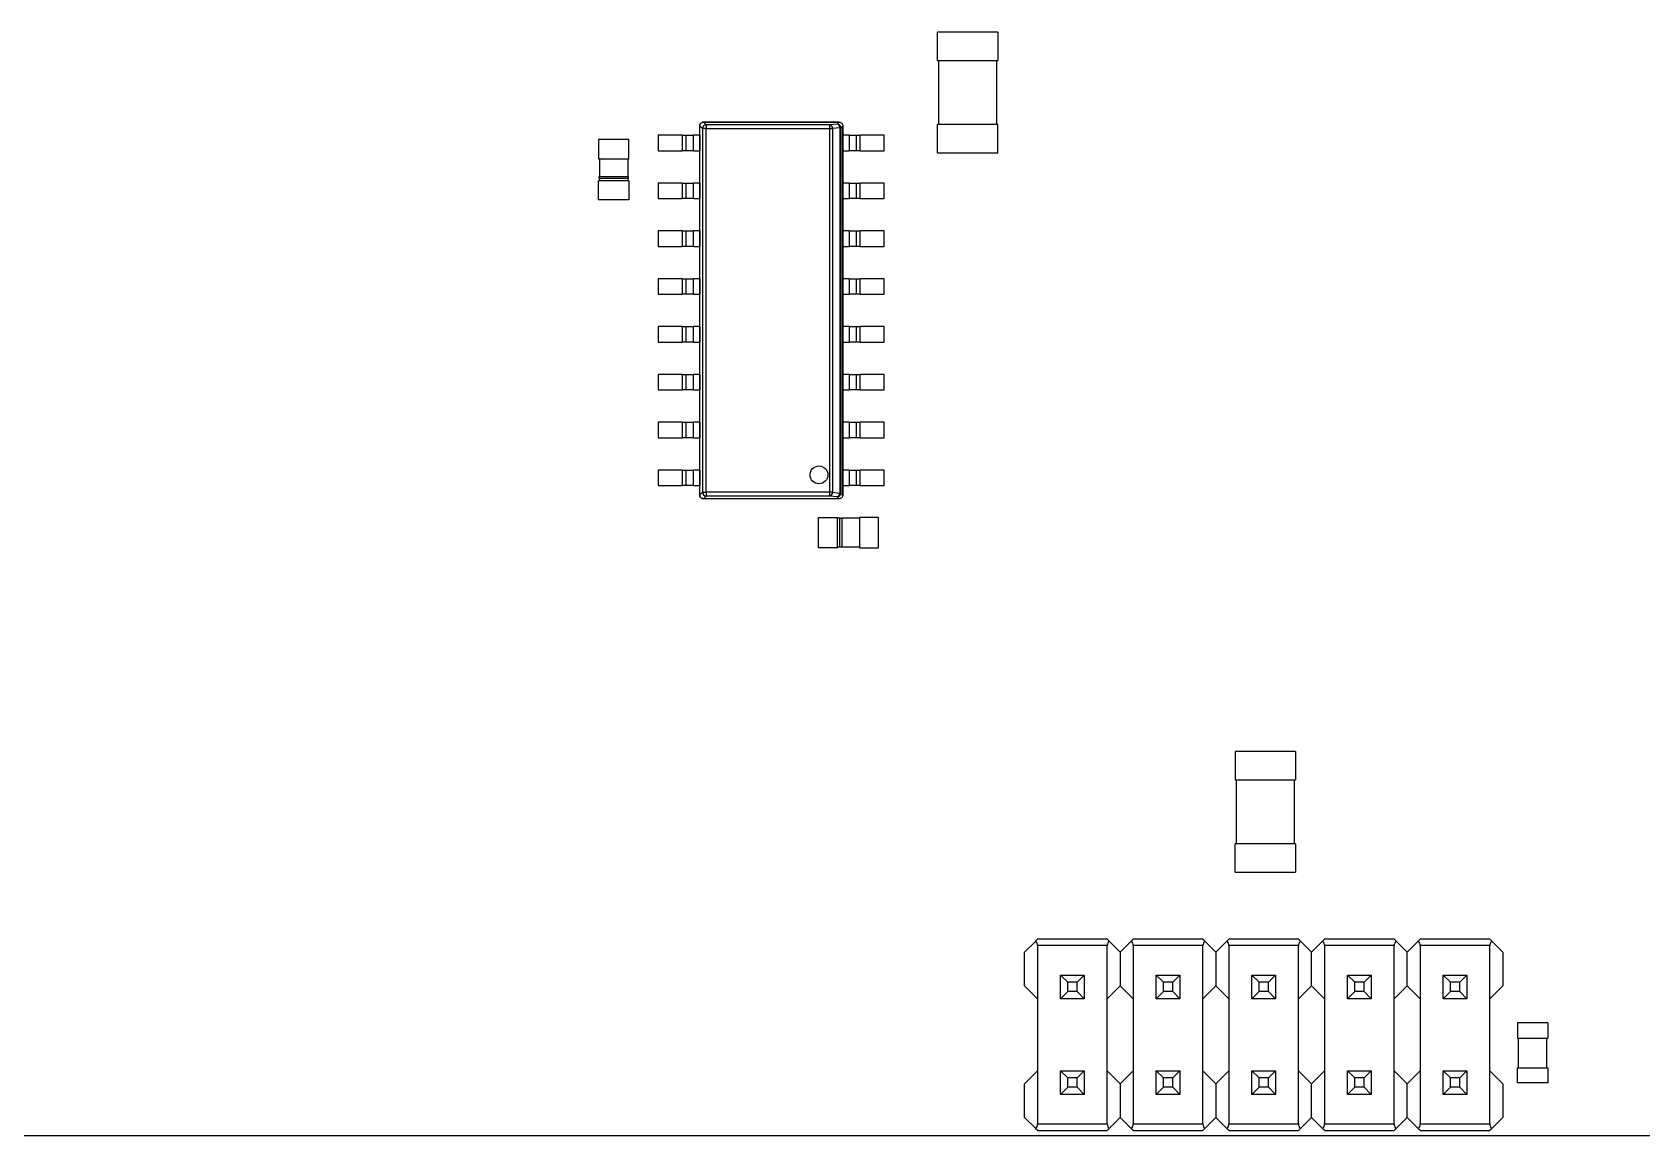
# Model space of a CAD drawing. Header units: millimetres. Extents: x -3 to 395, y 18 to 269.
# Drawn here: x 39.4 to 82.15, y 122.72 to 152.02 of the extents above; entities that cross this region are included whole.
import ezdxf

# ---------------------------------------------------------------- set-up
doc = ezdxf.new("R2010")
doc.units = ezdxf.units.MM

msp = doc.modelspace()

# ---------------------------------------------------------------- linework, layer by layer
at = {"color": 7, "linetype": 'Continuous', "lineweight": 25}
for p, q in [((65.045, 152.023), (63.445, 152.023)), ((63.445, 151.272), (63.445, 152.023)), ((65.045, 152.023), (65.045, 151.272)), ((63.445, 151.272), (65.045, 151.272)), ((63.47, 151.272), (63.47, 149.573)), ((65.02, 149.573), (65.02, 151.272)), ((57.229, 149.635), (57.202, 149.631)), ((57.228, 149.635), (57.228, 149.634)), ((60.828, 149.635), (57.228, 149.635)), ((57.299, 149.563), (57.228, 149.634)), ((57.228, 149.634), (60.828, 149.634)), ((60.828, 149.634), (60.776, 149.583)), ((60.828, 149.634), (60.828, 149.635)), ((54.439, 149.17), (54.439, 148.662)), ((55.251, 149.17), (54.439, 149.17)), ((55.251, 148.662), (55.251, 149.17)), ((56.028, 149.285), (56.028, 148.875)), ((56.663, 149.285), (56.028, 149.285)), ((56.663, 149.285), (56.663, 148.875)), ((56.663, 149.285), (56.763, 149.285)), ((56.763, 149.285), (56.763, 148.875)), ((56.763, 149.285), (56.963, 149.285)), ((56.963, 148.875), (56.963, 149.285)), ((57.128, 149.285), (56.963, 149.285)), ((57.129, 149.535), (57.128, 149.535)), ((57.128, 149.285), (57.128, 149.535)), ((57.128, 149.285), (57.128, 148.875)), ((57.129, 149.535), (57.2, 149.463)), ((57.129, 139.735), (57.129, 149.535)), ((57.2, 149.463), (57.2, 139.806)), ((57.299, 149.463), (57.2, 149.463)), ((57.299, 149.563), (57.299, 149.463)), ((60.587, 149.563), (57.299, 149.563)), ((57.299, 139.806), (57.299, 149.463)), ((57.299, 149.463), (60.587, 149.463)), ((60.776, 149.583), (60.587, 149.563)), ((60.587, 149.463), (60.587, 149.563)), ((60.587, 149.463), (60.657, 149.463)), ((60.587, 139.806), (60.587, 149.463)), ((60.847, 149.483), (60.657, 149.463)), ((60.657, 149.463), (60.657, 139.806)), ((60.847, 149.483), (60.847, 139.786)), ((60.876, 149.483), (60.847, 149.483)), ((60.927, 149.535), (60.876, 149.483)), ((60.876, 149.483), (60.876, 139.786)), ((60.927, 149.535), (60.927, 139.735)), ((60.928, 149.535), (60.927, 149.535)), ((60.928, 149.285), (60.928, 149.535)), ((60.928, 148.875), (60.928, 149.285)), ((61.093, 149.285), (60.928, 149.285)), ((61.093, 149.285), (61.093, 148.875)), ((61.093, 149.285), (61.293, 149.285)), ((61.293, 148.875), (61.293, 149.285)), ((61.293, 149.285), (61.393, 149.285)), ((61.393, 148.875), (61.393, 149.285)), ((62.028, 149.285), (61.393, 149.285)), ((62.028, 148.875), (62.028, 149.285)), ((65.045, 149.573), (63.445, 149.573)), ((63.445, 148.823), (63.445, 149.573)), ((65.045, 148.823), (65.045, 149.573)), ((56.028, 148.875), (56.663, 148.875)), ((56.763, 148.875), (56.663, 148.875)), ((56.963, 148.875), (56.763, 148.875)), ((56.963, 148.875), (57.128, 148.875)), ((57.128, 148.015), (57.128, 148.875)), ((60.928, 148.875), (61.093, 148.875)), ((60.928, 148.015), (60.928, 148.875)), ((61.293, 148.875), (61.093, 148.875)), ((61.393, 148.875), (61.293, 148.875)), ((61.393, 148.875), (62.028, 148.875)), ((63.445, 148.823), (65.045, 148.823)), ((54.439, 148.662), (55.251, 148.662)), ((54.464, 148.662), (54.464, 148.195)), ((55.226, 148.195), (55.226, 148.662)), ((55.251, 148.078), (54.439, 148.078)), ((54.439, 147.57), (54.439, 148.078)), ((54.461, 148.136), (54.461, 148.195)), ((54.461, 148.195), (55.229, 148.195)), ((55.229, 148.136), (54.461, 148.136)), ((54.464, 148.136), (54.464, 148.078)), ((55.226, 148.078), (55.226, 148.136)), ((55.229, 148.195), (55.229, 148.136)), ((55.251, 148.078), (55.251, 147.57)), ((56.028, 148.015), (56.028, 147.605)), ((56.663, 148.015), (56.028, 148.015)), ((56.663, 148.015), (56.663, 147.605)), ((56.663, 148.015), (56.763, 148.015)), ((56.763, 148.015), (56.763, 147.605)), ((56.763, 148.015), (56.963, 148.015)), ((56.963, 147.605), (56.963, 148.015)), ((57.128, 148.015), (56.963, 148.015)), ((57.128, 148.015), (57.128, 147.605)), ((61.093, 148.015), (60.928, 148.015)), ((60.928, 147.605), (60.928, 148.015)), ((61.093, 148.015), (61.093, 147.605)), ((61.093, 148.015), (61.293, 148.015)), ((61.293, 147.605), (61.293, 148.015)), ((61.293, 148.015), (61.393, 148.015)), ((61.393, 147.605), (61.393, 148.015)), ((62.028, 148.015), (61.393, 148.015)), ((62.028, 147.605), (62.028, 148.015)), ((55.251, 147.57), (54.439, 147.57)), ((56.028, 147.605), (56.663, 147.605)), ((56.763, 147.605), (56.663, 147.605)), ((56.963, 147.605), (56.763, 147.605)), ((56.963, 147.605), (57.128, 147.605)), ((57.128, 146.745), (57.128, 147.605)), ((60.928, 147.605), (61.093, 147.605)), ((60.928, 146.745), (60.928, 147.605)), ((61.293, 147.605), (61.093, 147.605)), ((61.393, 147.605), (61.293, 147.605)), ((61.393, 147.605), (62.028, 147.605)), ((56.028, 146.745), (56.028, 146.335)), ((56.663, 146.745), (56.028, 146.745)), ((56.663, 146.745), (56.663, 146.335)), ((56.663, 146.745), (56.763, 146.745)), ((56.763, 146.745), (56.763, 146.335)), ((56.763, 146.745), (56.963, 146.745)), ((56.963, 146.335), (56.963, 146.745)), ((57.128, 146.745), (56.963, 146.745)), ((57.128, 146.745), (57.128, 146.335)), ((60.928, 146.335), (60.928, 146.745)), ((61.093, 146.745), (60.928, 146.745)), ((61.093, 146.745), (61.093, 146.335)), ((61.093, 146.745), (61.293, 146.745)), ((61.293, 146.335), (61.293, 146.745)), ((61.293, 146.745), (61.393, 146.745)), ((61.393, 146.335), (61.393, 146.745)), ((62.028, 146.745), (61.393, 146.745)), ((62.028, 146.335), (62.028, 146.745)), ((56.028, 146.335), (56.663, 146.335)), ((56.763, 146.335), (56.663, 146.335)), ((56.963, 146.335), (56.763, 146.335)), ((56.963, 146.335), (57.128, 146.335)), ((57.128, 145.475), (57.128, 146.335)), ((60.928, 146.335), (61.093, 146.335)), ((60.928, 145.475), (60.928, 146.335)), ((61.293, 146.335), (61.093, 146.335)), ((61.393, 146.335), (61.293, 146.335)), ((61.393, 146.335), (62.028, 146.335)), ((56.028, 145.475), (56.028, 145.065)), ((56.663, 145.475), (56.028, 145.475)), ((56.663, 145.475), (56.663, 145.065)), ((56.663, 145.475), (56.763, 145.475)), ((56.763, 145.475), (56.763, 145.065)), ((56.763, 145.475), (56.963, 145.475)), ((56.963, 145.065), (56.963, 145.475)), ((57.128, 145.475), (56.963, 145.475)), ((57.128, 145.475), (57.128, 145.065)), ((61.093, 145.475), (60.928, 145.475)), ((60.928, 145.065), (60.928, 145.475)), ((61.093, 145.475), (61.093, 145.065)), ((61.093, 145.475), (61.293, 145.475)), ((61.293, 145.065), (61.293, 145.475)), ((61.293, 145.475), (61.393, 145.475)), ((61.393, 145.065), (61.393, 145.475)), ((62.028, 145.475), (61.393, 145.475)), ((62.028, 145.065), (62.028, 145.475)), ((56.028, 145.065), (56.663, 145.065)), ((56.763, 145.065), (56.663, 145.065)), ((56.963, 145.065), (56.763, 145.065)), ((56.963, 145.065), (57.128, 145.065)), ((57.128, 144.205), (57.128, 145.065)), ((60.928, 145.065), (61.093, 145.065)), ((60.928, 144.205), (60.928, 145.065)), ((61.293, 145.065), (61.093, 145.065)), ((61.393, 145.065), (61.293, 145.065)), ((61.393, 145.065), (62.028, 145.065)), ((56.028, 144.205), (56.028, 143.795)), ((56.663, 144.205), (56.028, 144.205)), ((56.663, 144.205), (56.663, 143.795)), ((56.663, 144.205), (56.763, 144.205)), ((56.763, 144.205), (56.763, 143.795)), ((56.763, 144.205), (56.963, 144.205)), ((56.963, 143.795), (56.963, 144.205)), ((57.128, 144.205), (56.963, 144.205)), ((57.128, 144.205), (57.128, 143.795)), ((61.093, 144.205), (60.928, 144.205)), ((60.928, 143.795), (60.928, 144.205)), ((61.093, 144.205), (61.093, 143.795)), ((61.093, 144.205), (61.293, 144.205)), ((61.293, 143.795), (61.293, 144.205)), ((61.293, 144.205), (61.393, 144.205)), ((61.393, 143.795), (61.393, 144.205)), ((62.028, 144.205), (61.393, 144.205)), ((62.028, 143.795), (62.028, 144.205)), ((56.028, 143.795), (56.663, 143.795)), ((56.763, 143.795), (56.663, 143.795)), ((56.963, 143.795), (56.763, 143.795)), ((56.963, 143.795), (57.128, 143.795)), ((57.128, 142.935), (57.128, 143.795)), ((60.928, 143.795), (61.093, 143.795)), ((60.928, 142.935), (60.928, 143.795)), ((61.293, 143.795), (61.093, 143.795)), ((61.393, 143.795), (61.293, 143.795)), ((61.393, 143.795), (62.028, 143.795)), ((56.028, 142.935), (56.028, 142.525)), ((56.663, 142.935), (56.028, 142.935)), ((56.663, 142.935), (56.663, 142.525)), ((56.663, 142.935), (56.763, 142.935)), ((56.763, 142.935), (56.763, 142.525)), ((56.763, 142.935), (56.963, 142.935)), ((56.963, 142.525), (56.963, 142.935)), ((57.128, 142.935), (56.963, 142.935)), ((57.128, 142.935), (57.128, 142.525)), ((61.093, 142.935), (60.928, 142.935)), ((60.928, 142.525), (60.928, 142.935)), ((61.093, 142.935), (61.093, 142.525)), ((61.093, 142.935), (61.293, 142.935)), ((61.293, 142.525), (61.293, 142.935)), ((61.293, 142.935), (61.393, 142.935)), ((61.393, 142.525), (61.393, 142.935)), ((62.028, 142.935), (61.393, 142.935)), ((62.028, 142.525), (62.028, 142.935)), ((56.028, 142.525), (56.663, 142.525)), ((56.763, 142.525), (56.663, 142.525)), ((56.963, 142.525), (56.763, 142.525)), ((56.963, 142.525), (57.128, 142.525)), ((57.128, 141.665), (57.128, 142.525)), ((60.928, 142.525), (61.093, 142.525)), ((60.928, 141.665), (60.928, 142.525)), ((61.293, 142.525), (61.093, 142.525)), ((61.393, 142.525), (61.293, 142.525)), ((61.393, 142.525), (62.028, 142.525)), ((56.028, 141.665), (56.028, 141.255)), ((56.663, 141.665), (56.028, 141.665)), ((56.663, 141.665), (56.663, 141.255)), ((56.663, 141.665), (56.763, 141.665)), ((56.763, 141.665), (56.763, 141.255)), ((56.763, 141.665), (56.963, 141.665)), ((56.963, 141.255), (56.963, 141.665)), ((57.128, 141.665), (56.963, 141.665)), ((57.128, 141.665), (57.128, 141.255)), ((61.093, 141.665), (60.928, 141.665)), ((60.928, 141.255), (60.928, 141.665)), ((61.093, 141.665), (61.093, 141.255)), ((61.093, 141.665), (61.293, 141.665)), ((61.293, 141.255), (61.293, 141.665)), ((61.293, 141.665), (61.393, 141.665)), ((61.393, 141.255), (61.393, 141.665)), ((62.028, 141.665), (61.393, 141.665)), ((62.028, 141.255), (62.028, 141.665)), ((56.028, 141.255), (56.663, 141.255)), ((56.763, 141.255), (56.663, 141.255)), ((56.963, 141.255), (56.763, 141.255)), ((56.963, 141.255), (57.128, 141.255)), ((57.128, 140.395), (57.128, 141.255)), ((60.928, 141.255), (61.093, 141.255)), ((60.928, 140.395), (60.928, 141.255)), ((61.293, 141.255), (61.093, 141.255)), ((61.393, 141.255), (61.293, 141.255)), ((61.393, 141.255), (62.028, 141.255)), ((56.028, 140.395), (56.028, 139.985)), ((56.663, 140.395), (56.028, 140.395)), ((56.663, 140.395), (56.663, 139.985)), ((56.663, 140.395), (56.763, 140.395)), ((56.763, 140.395), (56.763, 139.985)), ((56.763, 140.395), (56.963, 140.395)), ((56.963, 139.985), (56.963, 140.395)), ((57.128, 140.395), (56.963, 140.395)), ((57.128, 140.395), (57.128, 139.985)), ((60.928, 139.985), (60.928, 140.395)), ((61.093, 140.395), (60.928, 140.395)), ((61.093, 140.395), (61.093, 139.985)), ((61.093, 140.395), (61.293, 140.395)), ((61.293, 139.985), (61.293, 140.395)), ((61.293, 140.395), (61.393, 140.395)), ((61.393, 139.985), (61.393, 140.395)), ((62.028, 140.395), (61.393, 140.395)), ((62.028, 139.985), (62.028, 140.395)), ((56.028, 139.985), (56.663, 139.985)), ((56.763, 139.985), (56.663, 139.985)), ((56.963, 139.985), (56.763, 139.985)), ((56.963, 139.985), (57.128, 139.985)), ((57.128, 139.735), (57.128, 139.985)), ((57.2, 139.806), (57.129, 139.735)), ((57.2, 139.806), (57.299, 139.806)), ((57.299, 139.806), (57.299, 139.707)), ((60.587, 139.806), (57.299, 139.806)), ((60.587, 139.707), (60.587, 139.806)), ((60.657, 139.806), (60.587, 139.806)), ((60.657, 139.806), (60.847, 139.786)), ((60.847, 139.786), (60.876, 139.786)), ((60.876, 139.786), (60.927, 139.735)), ((60.928, 139.985), (61.093, 139.985)), ((60.928, 139.735), (60.928, 139.985)), ((61.293, 139.985), (61.093, 139.985)), ((61.393, 139.985), (61.293, 139.985)), ((61.393, 139.985), (62.028, 139.985)), ((57.128, 139.735), (57.129, 139.735)), ((57.202, 139.638), (57.229, 139.635)), ((57.299, 139.707), (57.228, 139.635)), ((60.828, 139.635), (57.228, 139.635)), ((57.228, 139.635), (57.228, 139.635)), ((60.828, 139.635), (57.228, 139.635)), ((60.587, 139.707), (57.299, 139.707)), ((60.776, 139.687), (60.587, 139.707)), ((60.828, 139.635), (60.776, 139.687)), ((60.828, 139.635), (60.828, 139.635)), ((60.924, 139.708), (60.928, 139.736)), ((60.927, 139.735), (60.928, 139.735)), ((60.28, 138.329), (60.28, 139.141)), ((60.28, 139.141), (60.788, 139.141)), ((60.788, 138.329), (60.788, 139.141)), ((60.846, 139.116), (60.788, 139.116)), ((60.846, 139.119), (60.905, 139.119)), ((60.846, 138.351), (60.846, 139.119)), ((60.905, 139.119), (60.905, 138.351)), ((61.372, 139.116), (60.905, 139.116)), ((61.88, 139.141), (61.372, 139.141)), ((61.372, 139.141), (61.372, 138.329)), ((61.88, 138.329), (61.88, 139.141)), ((60.788, 138.329), (60.28, 138.329)), ((60.788, 138.354), (60.846, 138.354)), ((60.905, 138.351), (60.846, 138.351)), ((60.905, 138.354), (61.372, 138.354)), ((61.372, 138.329), (61.88, 138.329)), ((71.345, 132.923), (71.345, 132.173)), ((72.945, 132.923), (71.345, 132.923)), ((72.945, 132.923), (72.945, 132.173)), ((71.345, 132.173), (72.945, 132.173)), ((71.37, 132.173), (71.37, 130.473)), ((72.92, 130.473), (72.92, 132.173)), ((72.945, 130.473), (71.345, 130.473)), ((71.345, 129.723), (71.345, 130.473)), ((72.945, 130.473), (72.945, 129.723)), ((71.345, 129.723), (72.945, 129.723)), ((65.755, 127.597), (66.05, 127.892)), ((67.95, 127.943), (66.101, 127.943)), ((68, 127.892), (68.295, 127.597)), ((68.295, 127.597), (68.59, 127.892)), ((70.49, 127.943), (68.641, 127.943)), ((70.54, 127.892), (70.835, 127.597)), ((70.835, 127.597), (71.13, 127.892)), ((73.03, 127.943), (71.181, 127.943)), ((73.08, 127.892), (73.03, 127.943)), ((73.08, 127.892), (73.375, 127.597)), ((73.375, 127.597), (73.67, 127.892)), ((75.57, 127.943), (73.721, 127.943)), ((75.62, 127.892), (75.915, 127.597)), ((75.915, 127.597), (76.21, 127.892)), ((78.11, 127.943), (76.261, 127.943)), ((78.16, 127.892), (78.455, 127.597)), ((65.755, 126.703), (65.755, 127.597)), ((66.101, 127.77), (66.101, 126.358)), ((67.95, 127.77), (66.101, 127.77)), ((67.95, 126.358), (67.95, 127.77)), ((68.295, 127.597), (68.295, 126.703)), ((68.641, 127.77), (68.641, 126.358)), ((70.49, 127.77), (68.641, 127.77)), ((70.49, 126.358), (70.49, 127.77)), ((70.835, 127.597), (70.835, 126.703)), ((71.181, 127.77), (71.181, 126.358)), ((73.03, 127.77), (71.181, 127.77)), ((73.03, 126.358), (73.03, 127.77)), ((73.375, 126.703), (73.375, 127.597)), ((73.721, 127.77), (73.721, 126.358)), ((75.57, 127.77), (73.721, 127.77)), ((75.57, 126.358), (75.57, 127.77)), ((75.915, 126.703), (75.915, 127.597)), ((76.261, 127.77), (76.261, 126.358)), ((78.11, 127.77), (76.261, 127.77)), ((78.11, 126.358), (78.11, 127.77)), ((78.455, 127.597), (78.455, 126.703)), ((66.71, 126.988), (67.34, 126.988)), ((66.901, 126.798), (66.71, 126.988)), ((66.71, 126.358), (66.71, 126.988)), ((67.34, 126.988), (67.151, 126.798)), ((67.34, 126.988), (67.34, 126.358)), ((67.34, 126.988), (67.34, 126.988)), ((69.25, 126.988), (69.88, 126.988)), ((69.441, 126.798), (69.25, 126.988)), ((69.25, 126.358), (69.25, 126.988)), ((69.88, 126.988), (69.691, 126.798)), ((69.88, 126.988), (69.88, 126.358)), ((69.88, 126.988), (69.88, 126.988)), ((71.79, 126.988), (72.42, 126.988)), ((71.981, 126.798), (71.79, 126.988)), ((71.79, 126.358), (71.79, 126.988)), ((72.42, 126.988), (72.231, 126.798)), ((72.42, 126.988), (72.42, 126.358)), ((72.42, 126.988), (72.42, 126.988)), ((74.33, 126.988), (74.96, 126.988)), ((74.521, 126.798), (74.33, 126.988)), ((74.33, 126.358), (74.33, 126.988)), ((74.96, 126.988), (74.771, 126.798)), ((74.96, 126.988), (74.96, 126.358)), ((74.96, 126.988), (74.96, 126.988)), ((76.87, 126.988), (77.5, 126.988)), ((77.061, 126.798), (76.87, 126.988)), ((76.87, 126.358), (76.87, 126.988)), ((77.5, 126.988), (77.311, 126.798)), ((77.5, 126.988), (77.5, 126.358)), ((77.5, 126.988), (77.5, 126.988)), ((65.755, 126.703), (66.101, 126.358)), ((66.901, 126.548), (66.71, 126.358)), ((66.901, 126.548), (66.901, 126.798)), ((67.151, 126.798), (66.901, 126.798)), ((67.151, 126.548), (66.901, 126.548)), ((67.151, 126.548), (67.151, 126.798)), ((67.34, 126.358), (67.151, 126.548)), ((68.295, 126.703), (67.95, 126.358)), ((68.295, 126.703), (68.641, 126.358)), ((69.441, 126.548), (69.25, 126.358)), ((69.441, 126.548), (69.441, 126.798)), ((69.691, 126.798), (69.441, 126.798)), ((69.691, 126.548), (69.441, 126.548)), ((69.691, 126.548), (69.691, 126.798)), ((69.88, 126.358), (69.691, 126.548)), ((70.835, 126.703), (70.49, 126.358)), ((70.835, 126.703), (71.181, 126.358)), ((71.981, 126.548), (71.79, 126.358)), ((71.981, 126.548), (71.981, 126.798)), ((72.231, 126.798), (71.981, 126.798)), ((72.231, 126.548), (71.981, 126.548)), ((72.231, 126.548), (72.231, 126.798)), ((72.42, 126.358), (72.231, 126.548)), ((73.375, 126.703), (73.03, 126.358)), ((73.375, 126.703), (73.721, 126.358)), ((74.521, 126.548), (74.33, 126.358)), ((74.521, 126.548), (74.521, 126.798)), ((74.771, 126.798), (74.521, 126.798)), ((74.771, 126.548), (74.521, 126.548)), ((74.771, 126.548), (74.771, 126.798)), ((74.96, 126.358), (74.771, 126.548)), ((75.915, 126.703), (75.57, 126.358)), ((75.915, 126.703), (76.261, 126.358)), ((77.061, 126.548), (76.87, 126.358)), ((77.061, 126.548), (77.061, 126.798)), ((77.311, 126.798), (77.061, 126.798)), ((77.311, 126.548), (77.061, 126.548)), ((77.311, 126.548), (77.311, 126.798)), ((77.5, 126.358), (77.311, 126.548)), ((78.455, 126.703), (78.11, 126.358)), ((66.101, 126.358), (66.101, 124.448)), ((67.34, 126.358), (66.71, 126.358)), ((67.34, 126.358), (67.34, 126.358)), ((67.95, 124.448), (67.95, 126.358)), ((68.641, 126.358), (68.641, 124.448)), ((69.88, 126.358), (69.25, 126.358)), ((69.88, 126.358), (69.88, 126.358)), ((70.49, 124.448), (70.49, 126.358)), ((71.181, 126.358), (71.181, 124.448)), ((72.42, 126.358), (71.79, 126.358)), ((72.42, 126.358), (72.42, 126.358)), ((73.03, 124.448), (73.03, 126.358)), ((73.721, 126.358), (73.721, 124.448)), ((74.96, 126.358), (74.33, 126.358)), ((74.96, 126.358), (74.96, 126.358)), ((75.57, 124.448), (75.57, 126.358)), ((76.261, 126.358), (76.261, 124.448)), ((77.5, 126.358), (76.87, 126.358)), ((77.5, 126.358), (77.5, 126.358)), ((78.11, 124.448), (78.11, 126.358)), ((79.652, 125.723), (78.84, 125.723)), ((78.84, 125.723), (78.84, 125.317)), ((79.652, 125.723), (79.652, 125.317)), ((78.84, 125.317), (79.652, 125.317)), ((78.865, 125.317), (78.865, 124.529)), ((79.627, 124.529), (79.627, 125.317)), ((65.755, 124.102), (66.101, 124.448)), ((66.101, 124.448), (66.101, 123.035)), ((66.71, 124.448), (67.34, 124.448)), ((66.901, 124.258), (66.71, 124.448)), ((66.71, 123.818), (66.71, 124.448)), ((67.34, 124.448), (67.151, 124.258)), ((67.34, 124.448), (67.34, 123.818)), ((67.34, 124.448), (67.34, 124.448)), ((67.95, 123.035), (67.95, 124.448)), ((68.295, 124.102), (67.95, 124.448)), ((68.295, 124.102), (68.641, 124.448)), ((68.641, 124.448), (68.641, 123.035)), ((69.25, 124.448), (69.88, 124.448)), ((69.441, 124.258), (69.25, 124.448)), ((69.25, 123.818), (69.25, 124.448)), ((69.88, 124.448), (69.691, 124.258)), ((69.88, 124.448), (69.88, 123.818)), ((69.88, 124.448), (69.88, 124.448)), ((70.49, 123.035), (70.49, 124.448)), ((70.835, 124.102), (70.49, 124.448)), ((70.835, 124.102), (71.181, 124.448)), ((71.181, 124.448), (71.181, 123.035)), ((71.79, 124.448), (72.42, 124.448)), ((71.981, 124.258), (71.79, 124.448)), ((71.79, 123.818), (71.79, 124.448)), ((72.42, 124.448), (72.231, 124.258)), ((72.42, 124.448), (72.42, 123.818)), ((72.42, 124.448), (72.42, 124.448)), ((73.03, 123.035), (73.03, 124.448)), ((73.375, 124.102), (73.03, 124.448)), ((73.375, 124.102), (73.721, 124.448)), ((73.721, 124.448), (73.721, 123.035)), ((74.33, 124.448), (74.96, 124.448)), ((74.521, 124.258), (74.33, 124.448)), ((74.33, 123.818), (74.33, 124.448)), ((74.96, 124.448), (74.771, 124.258)), ((74.96, 124.448), (74.96, 123.818)), ((74.96, 124.448), (74.96, 124.448)), ((75.57, 123.035), (75.57, 124.448)), ((75.915, 124.102), (75.57, 124.448)), ((75.915, 124.102), (76.261, 124.448)), ((76.261, 124.448), (76.261, 123.035)), ((76.87, 124.448), (77.5, 124.448)), ((77.061, 124.258), (76.87, 124.448)), ((76.87, 123.818), (76.87, 124.448)), ((77.5, 124.448), (77.311, 124.258)), ((77.5, 124.448), (77.5, 123.818)), ((77.5, 124.448), (77.5, 124.448)), ((78.11, 123.035), (78.11, 124.448)), ((78.455, 124.102), (78.11, 124.448)), ((78.84, 124.529), (79.652, 124.529)), ((78.84, 124.123), (78.84, 124.529)), ((79.652, 124.529), (79.652, 124.123)), ((65.755, 123.208), (65.755, 124.102)), ((66.901, 124.008), (66.71, 123.818)), ((66.901, 124.008), (66.901, 124.258)), ((67.151, 124.258), (66.901, 124.258)), ((67.151, 124.008), (66.901, 124.008)), ((67.151, 124.008), (67.151, 124.258)), ((67.34, 123.818), (67.151, 124.008)), ((68.295, 124.102), (68.295, 123.208)), ((69.441, 124.008), (69.25, 123.818)), ((69.441, 124.008), (69.441, 124.258)), ((69.691, 124.258), (69.441, 124.258)), ((69.691, 124.008), (69.441, 124.008)), ((69.691, 124.008), (69.691, 124.258)), ((69.88, 123.818), (69.691, 124.008)), ((70.835, 124.102), (70.835, 123.208)), ((71.981, 124.008), (71.79, 123.818)), ((71.981, 124.008), (71.981, 124.258)), ((72.231, 124.258), (71.981, 124.258)), ((72.231, 124.008), (71.981, 124.008)), ((72.231, 124.008), (72.231, 124.258)), ((72.42, 123.818), (72.231, 124.008)), ((73.375, 123.208), (73.375, 124.102)), ((74.521, 124.008), (74.33, 123.818)), ((74.521, 124.008), (74.521, 124.258)), ((74.771, 124.258), (74.521, 124.258)), ((74.771, 124.008), (74.521, 124.008)), ((74.771, 124.008), (74.771, 124.258)), ((74.96, 123.818), (74.771, 124.008)), ((75.915, 123.208), (75.915, 124.102)), ((77.061, 124.008), (76.87, 123.818)), ((77.061, 124.008), (77.061, 124.258)), ((77.311, 124.258), (77.061, 124.258)), ((77.311, 124.008), (77.061, 124.008)), ((77.311, 124.008), (77.311, 124.258)), ((77.5, 123.818), (77.311, 124.008)), ((78.455, 124.102), (78.455, 123.208)), ((79.652, 124.123), (78.84, 124.123)), ((67.34, 123.818), (66.71, 123.818)), ((67.34, 123.818), (67.34, 123.818)), ((69.88, 123.818), (69.25, 123.818)), ((69.88, 123.818), (69.88, 123.818)), ((72.42, 123.818), (71.79, 123.818)), ((72.42, 123.818), (72.42, 123.818)), ((74.96, 123.818), (74.33, 123.818)), ((74.96, 123.818), (74.96, 123.818)), ((77.5, 123.818), (76.87, 123.818)), ((77.5, 123.818), (77.5, 123.818)), ((66.05, 122.913), (65.755, 123.208)), ((68.295, 123.208), (68, 122.913)), ((68.59, 122.913), (68.295, 123.208)), ((70.835, 123.208), (70.54, 122.913)), ((71.13, 122.913), (70.835, 123.208)), ((73.375, 123.208), (73.08, 122.913)), ((73.67, 122.913), (73.375, 123.208)), ((75.915, 123.208), (75.62, 122.913)), ((76.21, 122.913), (75.915, 123.208)), ((78.455, 123.208), (78.16, 122.913)), ((96.66, 122.721), (16.661, 122.721)), ((66.101, 123.035), (67.95, 123.035)), ((66.101, 122.863), (67.95, 122.863)), ((68.641, 123.035), (70.49, 123.035)), ((68.641, 122.863), (70.49, 122.863)), ((71.181, 123.035), (73.03, 123.035)), ((71.181, 122.863), (73.03, 122.863)), ((73.721, 123.035), (75.57, 123.035)), ((73.721, 122.863), (75.57, 122.863)), ((76.261, 123.035), (78.11, 123.035)), ((76.261, 122.863), (78.11, 122.863))]:
    msp.add_line(p, q, dxfattribs=at)
at = {"color": 7, "linetype": 'Continuous', "lineweight": 25, "flags": 128}
for points in [[(66.05, 127.892), (66.072, 127.913), (66.088, 127.929), (66.097, 127.939), (66.101, 127.943)], [(67.95, 127.943), (67.953, 127.939), (67.963, 127.929), (67.979, 127.913), (68, 127.892)], [(68.59, 127.892), (68.612, 127.913), (68.628, 127.929), (68.638, 127.939), (68.641, 127.943)], [(70.49, 127.943), (70.493, 127.939), (70.503, 127.929), (70.519, 127.913), (70.54, 127.892)], [(71.13, 127.892), (71.152, 127.913), (71.168, 127.929), (71.178, 127.939), (71.181, 127.943)], [(73.67, 127.892), (73.692, 127.913), (73.708, 127.929), (73.718, 127.939), (73.721, 127.943)], [(75.57, 127.943), (75.573, 127.939), (75.583, 127.929), (75.599, 127.913), (75.62, 127.892)], [(76.21, 127.892), (76.232, 127.913), (76.248, 127.929), (76.258, 127.939), (76.261, 127.943)], [(66.101, 122.863), (66.097, 122.866), (66.088, 122.876), (66.072, 122.892), (66.05, 122.913)], [(68, 122.913), (67.979, 122.892), (67.963, 122.876), (67.953, 122.866), (67.95, 122.863)], [(68.641, 122.863), (68.638, 122.866), (68.628, 122.876), (68.612, 122.892), (68.59, 122.913)], [(70.54, 122.913), (70.519, 122.892), (70.503, 122.876), (70.493, 122.866), (70.49, 122.863)], [(71.181, 122.863), (71.178, 122.866), (71.168, 122.876), (71.152, 122.892), (71.13, 122.913)], [(73.08, 122.913), (73.059, 122.892), (73.043, 122.876), (73.033, 122.866), (73.03, 122.863)], [(73.721, 122.863), (73.718, 122.866), (73.708, 122.876), (73.692, 122.892), (73.67, 122.913)], [(75.62, 122.913), (75.599, 122.892), (75.583, 122.876), (75.573, 122.866), (75.57, 122.863)], [(76.261, 122.863), (76.258, 122.866), (76.248, 122.876), (76.232, 122.892), (76.21, 122.913)], [(78.16, 122.913), (78.139, 122.892), (78.123, 122.876), (78.113, 122.866), (78.11, 122.863)]]:
    msp.add_lwpolyline(points, dxfattribs=at)
at = {"color": 7, "linetype": 'Continuous', "lineweight": 25}
msp.add_circle((60.295, 140.268), 0.237, dxfattribs=at)
for centre, radius, start, end in [((57.301, 149.462), 0.101, 90.7278, 179.2744), ((60.56, 149.469), 0.0978, 356.8286, 73.9926), ((60.749, 149.489), 0.0978, 356.8262, 74.0007), ((60.775, 149.482), 0.101, 0.732, 89.2701), ((57.301, 139.808), 0.101, 180.7281, 269.2698), ((60.56, 139.801), 0.0978, 285.9984, 3.1805), ((60.749, 139.781), 0.0978, 285.998, 3.1751), ((60.775, 139.788), 0.101, 270.7299, 359.268), ((65.928, 127.77), 0.173, 0, 45), ((68.123, 127.77), 0.173, 135, 180), ((68.468, 127.77), 0.173, 0, 45), ((70.663, 127.77), 0.173, 135, 180), ((71.008, 127.77), 0.173, 0, 45), ((73.203, 127.77), 0.173, 135, 180), ((73.548, 127.77), 0.173, 0, 45), ((75.743, 127.77), 0.173, 135, 180), ((76.088, 127.77), 0.173, 0, 45), ((54.753, 104.537), 33.066, 44.9359, 45.0599), ((78.283, 127.77), 0.173, 135, 180), ((65.928, 123.035), 0.173, 315, 0), ((68.123, 123.035), 0.173, 180, 225), ((68.468, 123.035), 0.173, 315, 0), ((70.663, 123.035), 0.173, 180, 225), ((71.008, 123.035), 0.173, 315, 0), ((73.203, 123.035), 0.173, 180, 225), ((73.548, 123.035), 0.173, 315, 0), ((75.743, 123.035), 0.173, 180, 225), ((76.088, 123.035), 0.173, 315, 0), ((78.283, 123.035), 0.173, 180, 225)]:
    msp.add_arc(centre, radius, start, end, dxfattribs=at)
for points, knots in [([(57.128, 149.535), (57.129, 149.548), (57.132, 149.574), (57.156, 149.607), (57.189, 149.63), (57.215, 149.633), (57.228, 149.635)], [0, 0, 0, 0, 0.250012, 0.499985, 0.750011, 1, 1, 1, 1]), ([(57.228, 149.634), (57.215, 149.633), (57.189, 149.629), (57.156, 149.606), (57.133, 149.574), (57.13, 149.548), (57.129, 149.535)], [0, 0, 0, 0, 0.250012, 0.500015, 0.749998, 1, 1, 1, 1]), ([(57.129, 149.535), (57.13, 149.548), (57.133, 149.574), (57.156, 149.606), (57.189, 149.629), (57.215, 149.633), (57.228, 149.634)], [0, 0, 0, 0, 0.250002, 0.499985, 0.749988, 1, 1, 1, 1]), ([(60.828, 149.635), (60.841, 149.633), (60.867, 149.63), (60.9, 149.607), (60.923, 149.574), (60.926, 149.548), (60.928, 149.535)], [0, 0, 0, 0, 0.2499942, 0.4999863, 0.7499917, 1, 1, 1, 1]), ([(60.828, 149.634), (60.841, 149.633), (60.867, 149.629), (60.9, 149.606), (60.923, 149.574), (60.926, 149.548), (60.927, 149.535)], [0, 0, 0, 0, 0.249974, 0.499987, 0.749979, 1, 1, 1, 1]), ([(60.828, 149.634), (60.841, 149.633), (60.867, 149.629), (60.9, 149.606), (60.923, 149.574), (60.926, 149.548), (60.927, 149.535)], [0, 0, 0, 0, 0.249974, 0.499987, 0.749979, 1, 1, 1, 1]), ([(57.228, 139.635), (57.215, 139.636), (57.189, 139.639), (57.156, 139.662), (57.132, 139.696), (57.129, 139.722), (57.128, 139.735)], [0, 0, 0, 0, 0.2499802, 0.5000025, 0.7499918, 1, 1, 1, 1]), ([(57.129, 139.735), (57.13, 139.722), (57.133, 139.696), (57.156, 139.663), (57.189, 139.64), (57.215, 139.637), (57.228, 139.635)], [0, 0, 0, 0, 0.25, 0.499981, 0.749995, 1, 1, 1, 1]), ([(57.228, 139.635), (57.215, 139.637), (57.189, 139.64), (57.156, 139.663), (57.133, 139.696), (57.13, 139.722), (57.129, 139.735)], [0, 0, 0, 0, 0.250005, 0.500019, 0.75, 1, 1, 1, 1]), ([(60.927, 139.735), (60.926, 139.722), (60.923, 139.696), (60.9, 139.663), (60.867, 139.64), (60.841, 139.637), (60.828, 139.635)], [0, 0, 0, 0, 0.250017, 0.500006, 0.749988, 1, 1, 1, 1]), ([(60.928, 139.735), (60.926, 139.722), (60.923, 139.696), (60.9, 139.662), (60.867, 139.639), (60.841, 139.636), (60.828, 139.635)], [0, 0, 0, 0, 0.250014, 0.500035, 0.75001, 1, 1, 1, 1]), ([(60.927, 139.735), (60.926, 139.722), (60.923, 139.696), (60.9, 139.663), (60.867, 139.64), (60.841, 139.637), (60.828, 139.635)], [0, 0, 0, 0, 0.250017, 0.500006, 0.749988, 1, 1, 1, 1])]:
    msp.add_open_spline(points, degree=3, knots=knots, dxfattribs=at)

doc.saveas('drawing.dxf')
